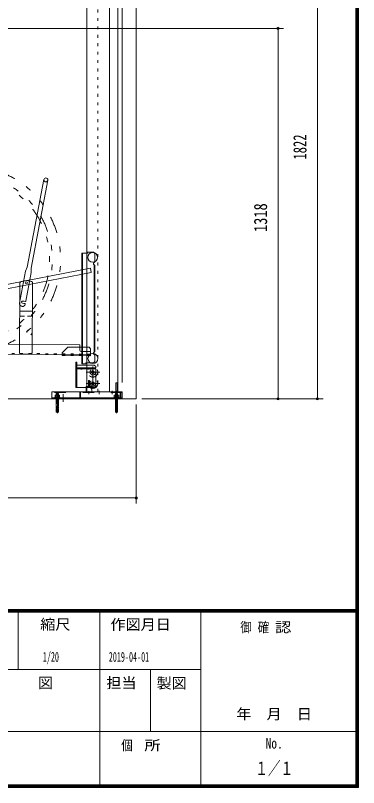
# Model space of a CAD drawing. Units: millimetres, scale not verified. Extents: x -5740 to 6033, y -4020 to 4020.
# Drawn here: x 4521 to 5740, y -4020 to -1272 of the extents above; entities that cross this region are included whole.
import ezdxf
from ezdxf.enums import TextEntityAlignment as Align

# ---------------------------------------------------------------- set-up
doc = ezdxf.new("R2010")
doc.units = ezdxf.units.MM
doc.header["$LTSCALE"] = 10
for name, pattern in [('USER1', [3, 1, -2]), ('USER2', [10, 4, -6]), ('USER4', [24, 12, -5, 2, -5]), ('USER6', [25, 6, -5, 2, -5, 2, -5])]:
    doc.linetypes.add(name, pattern=pattern)
doc.layers.add('0-2_0-F1TEXT', color=7, linetype='Continuous')
for name, color, linetype, lineweight in [('0-3_2-03BODL', 7, 'Continuous', 18), ('0-C_2-F', 3, 'Continuous', 18), ('1-0_F-F4PAPAER', 5, 'Continuous', 18)]:
    doc.layers.add(name, color=color, linetype=linetype, lineweight=lineweight)
doc.styles.add('ＭＳ ゴシック', font='')
doc.styles.get('ＭＳ ゴシック').set_extended_font_data('MS Gothic')

msp = doc.modelspace()

# ---------------------------------------------------------------- linework, layer by layer
at = {"layer": '0-3_2-03BODL'}
for p, q in [((4949.74, -2636.6), (4949.74, -136.6)), ((4798.24, -2114.21), (4776.24, -2114.21)), ((4776.24, -2114.21), (4776.24, -2117.71)), ((4803.24, -2119.21), (4798.24, -2114.21)), ((4776.24, -2117.71), (4756.24, -2117.71)), ((4756.24, -2117.71), (4756.24, -2512.21)), ((4758.74, -2117.71), (4758.74, -2512.21)), ((4803.24, -2119.21), (4803.24, -2148.67)), ((4798.48, -2153.44), (4803.24, -2148.67)), ((4803.24, -2161.74), (4798.48, -2156.98)), ((4800.74, -2159.24), (4800.74, -2471.17)), ((4803.24, -2161.74), (4803.24, -2468.67)), ((4787.32, -2171.81), (3363.95, -2448.4)), ((4790.19, -2186.54), (3366.81, -2463.12)), ((4790.19, -2186.54), (4787.32, -2171.81)), ((4534.63, -2472.77), (4536.7, -2223.87)), ((4558.4, -2216.04), (4540.88, -2218.98)), ((4560.14, -2216.05), (4577.61, -2219.28)), ((4579.63, -2473.15), (4581.7, -2224.24)), ((4535.86, -2324.78), (4580.86, -2325.15)), ((4535.72, -2342.1), (4553.25, -2342.24)), ((4563.19, -2342.33), (4580.72, -2342.47)), ((3037.43, -2430.81), (4749.37, -2445.06)), ((4749.37, -2445.06), (4749.22, -2463.06)), ((3037.14, -2465.81), (4787.08, -2480.37)), ((4687.06, -2482.54), (4687.14, -2472.54)), ((4707.3, -2452.71), (4687.14, -2472.54)), ((4707.3, -2452.71), (4782.3, -2453.33)), ((4754.18, -2468.1), (4787.18, -2468.37)), ((4787.26, -2458.37), (4782.3, -2453.33)), ((4787.05, -2483.37), (4787.26, -2458.37)), ((4787.18, -2468.37), (4787.08, -2480.37)), ((4803.24, -2468.67), (4798.48, -2473.44)), ((4539.59, -2477.81), (4574.59, -2478.1)), ((4687.06, -2482.54), (4787.05, -2483.37)), ((4803.24, -2481.74), (4798.48, -2476.98)), ((4803.24, -2503.71), (4803.24, -2481.74)), ((4735.74, -2506.71), (4735.74, -2596.71)), ((4738.24, -2506.71), (4735.74, -2506.71)), ((4735.74, -2516.71), (4800.74, -2516.71)), ((4738.24, -2506.71), (4738.24, -2596.71)), ((4738.24, -2526.71), (4805.74, -2526.71)), ((4756.24, -2512.21), (4771.24, -2512.21)), ((4770.74, -2526.71), (4770.74, -2529.71)), ((4771.24, -2508.71), (4798.24, -2508.71)), ((4771.24, -2508.71), (4771.24, -2512.21)), ((4790.74, -2526.71), (4790.74, -2529.71)), ((4803.24, -2503.71), (4798.24, -2508.71)), ((4798.74, -2526.71), (4798.74, -2529.71)), ((4805.74, -2521.71), (4800.74, -2516.71)), ((4805.74, -2521.71), (4805.74, -2526.71)), ((4735.74, -2527.71), (4738.24, -2527.71)), ((4735.74, -2540.71), (4738.24, -2540.71)), ((4738.24, -2529.71), (4805.74, -2529.71)), ((4768.74, -2527.71), (4768.74, -2528.71)), ((4805.74, -2529.71), (4805.74, -2591.71)), ((4780.74, -2571.71), (4780.74, -2596.71)), ((4780.74, -2571.71), (4783.74, -2571.71)), ((4783.74, -2571.71), (4783.74, -2596.71)), ((4877.37, -2611.6), (4877.37, -2579.6)), ((4735.74, -2586.71), (4738.24, -2586.71)), ((4735.74, -2596.71), (4800.74, -2596.71)), ((4772.37, -2593.57), (4771.74, -2611.6)), ((4773.37, -2592.6), (4790.11, -2592.6)), ((4783.74, -2584.21), (4780.74, -2584.21)), ((4782.74, -2583.21), (4781.74, -2583.21)), ((4791.11, -2593.57), (4791.74, -2611.6)), ((4800.74, -2596.71), (4805.74, -2591.71)), ((4949.74, -2636.6), (1329.74, -2636.6)), ((4649.74, -2611.6), (4899.74, -2611.6)), ((4649.74, -2636.6), (4649.74, -2611.6)), ((4899.74, -2633.6), (4649.74, -2633.6)), ((4677.6, -2630), (4661.89, -2630)), ((4662.22, -2630), (4662.22, -2632)), ((4666.94, -2617.6), (4665.74, -2618.8)), ((4665.74, -2618.8), (4665.74, -2623.6)), ((4673.74, -2618.8), (4665.74, -2618.8)), ((4665.74, -2633.6), (4665.74, -2664.4)), ((4665.82, -2624.32), (4665.82, -2630)), ((4666.94, -2617.6), (4672.54, -2617.6)), ((4669.74, -2630), (4667.74, -2632)), ((4669.74, -2632), (4671.74, -2630)), ((4673.74, -2618.8), (4672.54, -2617.6)), ((4673.67, -2624.32), (4673.67, -2630)), ((4673.74, -2618.8), (4673.74, -2623.6)), ((4673.74, -2633.6), (4673.74, -2664.4)), ((4676.34, -2623.6), (4677.6, -2624.32)), ((4677.26, -2630), (4677.26, -2632)), ((4677.6, -2624.32), (4677.6, -2630)), ((4679.74, -2632), (4679.74, -2633.6)), ((4887.6, -2630), (4871.89, -2630)), ((4872.22, -2630), (4872.22, -2632)), ((4876.94, -2617.6), (4875.74, -2618.8)), ((4875.74, -2618.8), (4875.74, -2623.6)), ((4883.74, -2618.8), (4875.74, -2618.8)), ((4875.74, -2633.6), (4875.74, -2664.4)), ((4875.82, -2624.32), (4875.82, -2630)), ((4876.94, -2617.6), (4882.54, -2617.6)), ((4879.74, -2630), (4877.74, -2632)), ((4879.74, -2632), (4881.74, -2630)), ((4883.74, -2618.8), (4882.54, -2617.6)), ((4883.67, -2624.32), (4883.67, -2630)), ((4883.74, -2618.8), (4883.74, -2623.6)), ((4883.74, -2633.6), (4883.74, -2664.4)), ((4886.34, -2623.6), (4887.6, -2624.32)), ((4887.26, -2630), (4887.26, -2632)), ((4887.6, -2624.32), (4887.6, -2630)), ((4889.74, -2632), (4889.74, -2633.6)), ((4899.74, -2636.6), (4899.74, -2611.6)), ((4673.74, -2653.31), (4665.74, -2653.31)), ((4668.94, -2664.4), (4665.74, -2664.4)), ((4670.54, -2661.2), (4670.54, -2683.6)), ((4673.74, -2664.4), (4670.54, -2664.4)), ((4883.74, -2653.31), (4875.74, -2653.31)), ((4878.94, -2664.4), (4875.74, -2664.4)), ((4880.54, -2661.2), (4880.54, -2683.6)), ((4883.74, -2664.4), (4880.54, -2664.4)), ((4668.94, -2666), (4665.74, -2666)), ((4668.94, -2669.2), (4665.74, -2669.2)), ((4668.94, -2670.8), (4665.74, -2670.8)), ((4668.94, -2674), (4665.74, -2674)), ((4668.94, -2675.6), (4665.74, -2675.6)), ((4668.94, -2678.8), (4665.74, -2678.8)), ((4668.94, -2680.4), (4665.74, -2680.4)), ((4668.94, -2683.6), (4665.74, -2683.6)), ((4673.74, -2666), (4670.54, -2666)), ((4673.74, -2669.2), (4670.54, -2669.2)), ((4673.74, -2670.8), (4670.54, -2670.8)), ((4673.74, -2674), (4670.54, -2674)), ((4673.74, -2675.6), (4670.54, -2675.6)), ((4673.74, -2678.8), (4670.54, -2678.8)), ((4673.74, -2680.4), (4670.54, -2680.4)), ((4673.74, -2683.6), (4670.54, -2683.6)), ((4878.94, -2666), (4875.74, -2666)), ((4878.94, -2669.2), (4875.74, -2669.2)), ((4878.94, -2670.8), (4875.74, -2670.8)), ((4878.94, -2674), (4875.74, -2674)), ((4878.94, -2675.6), (4875.74, -2675.6)), ((4878.94, -2678.8), (4875.74, -2678.8)), ((4878.94, -2680.4), (4875.74, -2680.4)), ((4878.94, -2683.6), (4875.74, -2683.6)), ((4883.74, -2666), (4880.54, -2666)), ((4883.74, -2669.2), (4880.54, -2669.2)), ((4883.74, -2670.8), (4880.54, -2670.8)), ((4883.74, -2674), (4880.54, -2674)), ((4883.74, -2675.6), (4880.54, -2675.6)), ((4883.74, -2678.8), (4880.54, -2678.8)), ((4883.74, -2680.4), (4880.54, -2680.4)), ((4883.74, -2683.6), (4880.54, -2683.6))]:
    msp.add_line(p, q, dxfattribs=at)
at = {"layer": '0-3_2-03BODL', "color": 3}
for p, q in [((4774.74, -2611.6), (4774.74, -921.6)), ((4854.74, -2611.6), (4854.74, -921.6)), ((4884.74, -2611.6), (4884.74, -921.6)), ((4621.87, -1856.2), (4562.58, -2168.63)), ((4635.62, -1858.81), (4576.33, -2171.24)), ((4556.34, -2182.71), (4562.58, -2168.63)), ((4556.34, -2182.71), (4534.9, -2295.7)), ((4576.98, -2186.63), (4557.53, -2289.1)), ((4576.98, -2186.63), (4576.33, -2171.24)), ((4542.86, -2307.38), (4543.85, -2307.57)), ((4555.65, -2299.02), (4555.54, -2299.61)), ((4666.54, -2623.6), (4666.54, -2618)), ((4666.54, -2653.31), (4666.54, -2633.6)), ((4672.94, -2623.6), (4672.94, -2618)), ((4672.94, -2653.31), (4672.94, -2633.6)), ((4876.54, -2623.6), (4876.54, -2618)), ((4876.54, -2653.31), (4876.54, -2633.6)), ((4882.94, -2623.6), (4882.94, -2618)), ((4882.94, -2653.31), (4882.94, -2633.6)), ((4666.54, -2653.31), (4665.74, -2654.69)), ((4672.94, -2653.31), (4673.74, -2654.69)), ((4876.54, -2653.31), (4875.74, -2654.69)), ((4882.94, -2653.31), (4883.74, -2654.69))]:
    msp.add_line(p, q, dxfattribs=at)
at = {"layer": '0-3_2-03BODL', "linetype": 'USER1'}
for p, q in [((4813.24, -2611.6), (4813.24, -921.6)), ((3037.16, -2462.81), (4787.1, -2477.37)), ((4687.08, -2479.54), (4787.08, -2480.37))]:
    msp.add_line(p, q, dxfattribs=at)
at = {"layer": '0-3_2-03BODL', "color": 3, "linetype": 'USER4'}
for p, q in [((4753.74, -2524.71), (4753.74, -2531.71)), ((4756.61, -2524.71), (4756.61, -2531.71)), ((4778.74, -2524.71), (4778.74, -2531.71)), ((4785.74, -2524.71), (4785.74, -2531.71)), ((4795.74, -2522.07), (4795.74, -2561.34)), ((4733.74, -2551.71), (4740.24, -2551.71)), ((4771.6, -2541.71), (4819.87, -2541.71)), ((4733.74, -2581.71), (4740.24, -2581.71)), ((4771.6, -2581.71), (4819.87, -2581.71)), ((4795.74, -2562.07), (4795.74, -2601.34)), ((4778.74, -2584.21), (4780.74, -2584.21)), ((4781.74, -2609.7), (4781.74, -2620.04)), ((4818.24, -2608.6), (4818.24, -2620.04)), ((4863.74, -2608.6), (4863.74, -2620.04)), ((4879.74, -2608.6), (4879.74, -2687.6)), ((4663.74, -2633.6), (4663.74, -2636.6)), ((4669.74, -2613.6), (4669.74, -2687.6)), ((4675.74, -2633.6), (4675.74, -2636.6)), ((4683.74, -2633.6), (4683.74, -2636.6)), ((4689.74, -2619.92), (4689.74, -2646.77)), ((4695.74, -2633.6), (4695.74, -2636.6)), ((4873.74, -2633.6), (4873.74, -2636.6)), ((4885.74, -2633.6), (4885.74, -2636.6))]:
    msp.add_line(p, q, dxfattribs=at)
at = {"layer": '0-3_2-03BODL', "color": 3, "linetype": 'USER2'}
for p, q in [((4795.24, -2541.21), (4793.24, -2541.21)), ((4796.24, -2539.21), (4795.24, -2539.21)), ((4795.24, -2541.21), (4795.24, -2539.21)), ((4795.24, -2544.21), (4795.24, -2542.21)), ((4796.24, -2544.21), (4795.24, -2544.21)), ((4796.24, -2541.21), (4796.24, -2539.21)), ((4798.24, -2541.21), (4796.24, -2541.21)), ((4798.24, -2542.21), (4796.24, -2542.21)), ((4796.24, -2544.21), (4796.24, -2542.21)), ((4798.24, -2542.21), (4798.24, -2541.21)), ((4795.24, -2581.21), (4793.24, -2581.21)), ((4796.24, -2579.21), (4795.24, -2579.21)), ((4795.24, -2581.21), (4795.24, -2579.21)), ((4795.24, -2584.21), (4795.24, -2582.21)), ((4796.24, -2581.21), (4796.24, -2579.21)), ((4798.24, -2581.21), (4796.24, -2581.21)), ((4798.24, -2582.21), (4796.24, -2582.21)), ((4796.24, -2584.21), (4796.24, -2582.21)), ((4798.24, -2582.21), (4798.24, -2581.21)), ((4796.24, -2584.21), (4795.24, -2584.21)), ((4899.74, -2614.6), (4649.74, -2614.6)), ((4749.74, -2634.6), (4749.74, -2614.6)), ((4752.24, -2634.6), (4749.74, -2634.6)), ((4752.24, -2634.6), (4752.24, -2614.6)), ((4892.24, -2634.6), (4892.24, -2614.6)), ((4894.74, -2634.6), (4892.24, -2634.6)), ((4894.74, -2634.6), (4894.74, -2614.6))]:
    msp.add_line(p, q, dxfattribs=at)
for points in [[(4795.24, -2542.21), (4793.24, -2542.21), (4793.24, -2541.21)], [(4795.24, -2582.21), (4793.24, -2582.21), (4793.24, -2581.21)]]:
    msp.add_lwpolyline(points, dxfattribs=at)
at = {"layer": '0-3_2-03BODL'}
for points in [[(4882.12, -2611.6), (4882.12, -2579.6), (4877.37, -2579.6)], [(4679.74, -2632), (4659.74, -2632), (4659.74, -2633.6)], [(4676.34, -2623.6), (4663.14, -2623.6), (4661.89, -2624.32), (4661.89, -2630)], [(4889.74, -2632), (4869.74, -2632), (4869.74, -2633.6)], [(4886.34, -2623.6), (4873.14, -2623.6), (4871.89, -2624.32), (4871.89, -2630)], [(4665.74, -2669.2), (4665.74, -2666), (4666.54, -2664.4)], [(4670.54, -2661.2), (4668.94, -2661.2), (4668.94, -2683.6)], [(4673.74, -2669.2), (4673.74, -2666), (4672.94, -2664.4)], [(4875.74, -2669.2), (4875.74, -2666), (4876.54, -2664.4)], [(4880.54, -2661.2), (4878.94, -2661.2), (4878.94, -2683.6)], [(4883.74, -2669.2), (4883.74, -2666), (4882.94, -2664.4)], [(4665.74, -2674), (4665.74, -2670.8), (4666.54, -2669.2)], [(4665.74, -2678.8), (4665.74, -2675.6), (4666.54, -2674)], [(4665.74, -2683.6), (4665.74, -2680.4), (4666.54, -2678.8)], [(4673.74, -2674), (4673.74, -2670.8), (4672.94, -2669.2)], [(4673.74, -2678.8), (4673.74, -2675.6), (4672.94, -2674)], [(4673.74, -2683.6), (4673.74, -2680.4), (4672.94, -2678.8)], [(4875.74, -2674), (4875.74, -2670.8), (4876.54, -2669.2)], [(4875.74, -2678.8), (4875.74, -2675.6), (4876.54, -2674)], [(4875.74, -2683.6), (4875.74, -2680.4), (4876.54, -2678.8)], [(4883.74, -2674), (4883.74, -2670.8), (4882.94, -2669.2)], [(4883.74, -2678.8), (4883.74, -2675.6), (4882.94, -2674)], [(4883.74, -2683.6), (4883.74, -2680.4), (4882.94, -2678.8)]]:
    msp.add_lwpolyline(points, dxfattribs=at)
at = {"layer": '0-3_2-03BODL', "color": 3}
for centre, radius in [((4628.75, -1857.51), 7), ((4559.2, -2223.97), 4)]:
    msp.add_circle(centre, radius, dxfattribs=at)
at = {"layer": '0-3_2-03BODL'}
for centre, radius in [((4795.24, -2133.21), 17.5), ((4795.74, -2493.21), 17.5), ((4795.74, -2541.71), 4.1), ((4795.74, -2581.71), 4.1)]:
    msp.add_circle(centre, radius, dxfattribs=at)
at = {"layer": '0-3_2-03BODL', "linetype": 'USER1'}
msp.add_circle((4570.23, -2400.56), 9.6, dxfattribs=at)
at = {"layer": '0-3_2-03BODL', "color": 3, "linetype": 'USER2'}
for centre, radius in [((4795.74, -2541.71), 17.5), ((4795.74, -2541.71), 10), ((4795.74, -2541.71), 4.75), ((4795.74, -2581.71), 17.5), ((4795.74, -2581.71), 10), ((4795.74, -2581.71), 4.75)]:
    msp.add_circle(centre, radius, dxfattribs=at)
at = {"layer": '0-3_2-03BODL'}
for centre, radius, start, end in [((4800.24, -2155.21), 2.5, 135, 225), ((4541.7, -2223.91), 5, 99.52317, 179.52317), ((4559.23, -2220.97), 5, 79.52317, 99.52317), ((4576.7, -2224.2), 5, 359.52317, 79.52317), ((4754.22, -2463.1), 5, 179.52317, 269.52317), ((4539.63, -2472.81), 5, 179.52317, 269.52317), ((4574.63, -2473.11), 5, 269.52317, 359.52317), ((4800.24, -2475.21), 2.5, 135, 225), ((4769.74, -2527.71), 1, 90, 180), ((4769.74, -2528.71), 1, 180, 270), ((4773.37, -2593.6), 1, 90, 178), ((4781.74, -2584.21), 1, 90, 180), ((4782.74, -2584.21), 1, 0, 90), ((4790.11, -2593.6), 1, 2, 90), ((4663.85, -2626.63), 3.03, 49.56885, 90), ((4669.74, -2634.62), 11.02, 69.1357, 110.8643), ((4675.63, -2626.63), 3.03, 90, 130.42831), ((4873.85, -2626.63), 3.03, 49.56885, 90), ((4879.74, -2634.62), 11.02, 69.1357, 110.8643), ((4885.63, -2626.63), 3.03, 90, 130.42831)]:
    msp.add_arc(centre, radius, start, end, dxfattribs=at)
at = {"layer": '0-3_2-03BODL', "color": 3}
for centre, radius, start, end in [((4544.73, -2297.56), 10, 169.25487, 259.25487), ((4546.15, -2292.74), 4, 79.25487, 259.25487), ((4545.71, -2297.75), 10, 259.25487, 349.25487), ((4559.2, -2223.97), 74, 259.25487, 266.53187), ((4559.2, -2223.97), 66, 259.25487, 267.65887), ((4554.67, -2298.83), 1, 349.25487, 86.53187), ((4556.55, -2288.91), 1, 267.65887, 349.25487)]:
    msp.add_arc(centre, radius, start, end, dxfattribs=at)
at = {"layer": '0-3_2-03BODL', "color": 4, "linetype": 'USER6'}
for major_axis, start_param, end_param in [((-0.1, 330.2), 1.9393887, 6.2453577), ((-0.09, 300.2), 1.6841167, 6.2922093), ((-0.09, 290.2), 1.6844019, 6.2919207)]:
    msp.add_ellipse((4358.34, -2140.59), major_axis=major_axis, ratio=0.97706, start_param=start_param, end_param=end_param, dxfattribs=at)
at = {"layer": '0-C_2-F'}
for p, q in [((4899.74, 53.4), (4899.74, -2578.12)), ((5593.75, -2636.6), (5593.75, -814.6)), ((5473.75, -1318.6), (4055.38, -1318.6)), ((5453.75, -2636.6), (5453.75, -1318.6)), ((5613.75, -2636.6), (4969.74, -2636.6)), ((4949.74, -3009.36), (4949.74, -2656.6)), ((4949.74, -2989.36), (4029.74, -2989.36))]:
    msp.add_line(p, q, dxfattribs=at)
for centre, start, end in [((5453.75, -1318.6), 0, 180), ((5453.75, -1318.6), 180, 0), ((5453.75, -2636.6), 0, 180), ((5453.75, -2636.6), 180, 0), ((5593.75, -2636.6), 0, 180), ((5593.75, -2636.6), 180, 0), ((4949.74, -2989.36), 0, 180), ((4949.74, -2989.36), 180, 0)]:
    msp.add_arc(centre, 4, start, end, dxfattribs=at)
at = {"layer": '1-0_F-F4PAPAER'}
for p, q in [((-5730.04, -3385.87), (5729.96, -3385.87)), ((5729.96, -3386.87), (-5730.04, -3386.87)), ((-5730.04, -3387.87), (5729.96, -3387.87)), ((5729.96, -3388.87), (-5730.04, -3388.87)), ((-5730.04, -3389.87), (5729.96, -3389.87)), ((5729.96, -3390.87), (-5730.04, -3390.87)), ((-5730.04, -3391.87), (5729.96, -3391.87)), ((5729.96, -3392.87), (-5730.04, -3392.87)), ((-5730.04, -3393.87), (5729.96, -3393.87)), ((5729.96, -3394.87), (-5730.04, -3394.87)), ((-5730.04, -3395.87), (5729.96, -3395.87)), ((4529.96, -3395.87), (4529.96, -3599.87)), ((4819.96, -4019.87), (4819.96, -3395.87)), ((5179.96, -3395.87), (5179.96, -4019.87)), ((5179.96, -3599.87), (3079.96, -3599.87)), ((4999.96, -3599.87), (4999.96, -3819.87)), ((5739.96, -3819.87), (3079.96, -3819.87))]:
    msp.add_line(p, q, dxfattribs=at)
for points in [[(5739.96, 4020.13), (-5740.04, 4020.13), (-5740.04, -4019.87), (5739.96, -4019.87)], [(5738.96, 4019.13), (5738.96, -4018.87), (-5739.04, -4018.87), (-5739.04, 4019.13)], [(5737.96, 4018.13), (5737.96, -4017.87), (-5738.04, -4017.87), (-5738.04, 4018.13)], [(5736.96, 4017.13), (5736.96, -4016.87), (-5737.04, -4016.87), (-5737.04, 4017.13)], [(5735.96, 4016.13), (5735.96, -4015.87), (-5736.04, -4015.87), (-5736.04, 4016.13)], [(5734.96, 4015.13), (5734.96, -4014.87), (-5735.04, -4014.87), (-5735.04, 4015.13)], [(5733.96, 4014.13), (5733.96, -4013.87), (-5734.04, -4013.87), (-5734.04, 4014.13)], [(5732.96, 4013.13), (5732.96, -4012.87), (-5733.04, -4012.87), (-5733.04, 4013.13)], [(5731.96, 4012.13), (5731.96, -4011.87), (-5732.04, -4011.87), (-5732.04, 4012.13)], [(5730.96, 4011.13), (5730.96, -4010.87), (-5731.04, -4010.87), (-5731.04, 4011.13)], [(5729.96, 4010.13), (5729.96, -4009.87), (-5730.04, -4009.87), (-5730.04, 4010.13)]]:
    msp.add_lwpolyline(points, close=True, dxfattribs=at)

# ---------------------------------------------------------------- texts
at = {"layer": '0-2_0-F1TEXT', "style": 'ＭＳ ゴシック'}
for s, height, width, p in [('1/20', 35.17, 0.6, (4617.83, -3582.95)), ('2019-04-01', 35.17, 0.6, (4852.36, -3582.95)), ('１／１', 46.89, 0.7, (5373.16, -3988.86))]:
    msp.add_text(s, height=height, dxfattribs=dict(at, width=width)).set_placement(p, align=Align.BOTTOM_LEFT)
at = {"layer": '0-C_2-F', "color": 7, "style": 'ＭＳ ゴシック'}
for s, width, p in [('1822', 0.7, (5568.95, -1785.26)), ('1318', 0.8, (5428.95, -2042.91))]:
    msp.add_text(s, height=46.89, rotation=90, dxfattribs=dict(at, width=width)).set_placement(p, align=Align.BOTTOM_LEFT)
at = {"layer": '1-0_F-F4PAPAER', "color": 7, "style": 'ＭＳ ゴシック'}
for s, height, width, p in [('縮尺', 37.51, 1.05, (4608.52, -3469.34)), ('作図月日', 37.51, 1.05, (4858.08, -3469.75)), ('御 ', 35.43, 0.85, (5319.62, -3477.8)), ('確 ', 35.43, 0.85, (5381.38, -3477.8)), ('認', 35.43, 1.2, (5443.13, -3477.8)), ('検\u3000\u3000図', 37.51, 1.05, (4439.52, -3677.34)), ('担当', 37.51, 1.05, (4843.52, -3677.34)), ('製図', 37.51, 1.05, (5021.91, -3678.32)), ('\u3000年\u3000月\u3000日', 37.51, 1.05, (5252.01, -3788.11)), ('No.', 37.51, 0.8, (5409.52, -3892.34)), ('個  ', 35.43, 0.85, (4896.52, -3898.03)), ('所', 35.43, 1.2, (4978.86, -3898.03))]:
    msp.add_text(s, height=height, dxfattribs=dict(at, width=width)).set_placement(p, align=Align.BOTTOM_LEFT)

doc.saveas('drawing.dxf')
